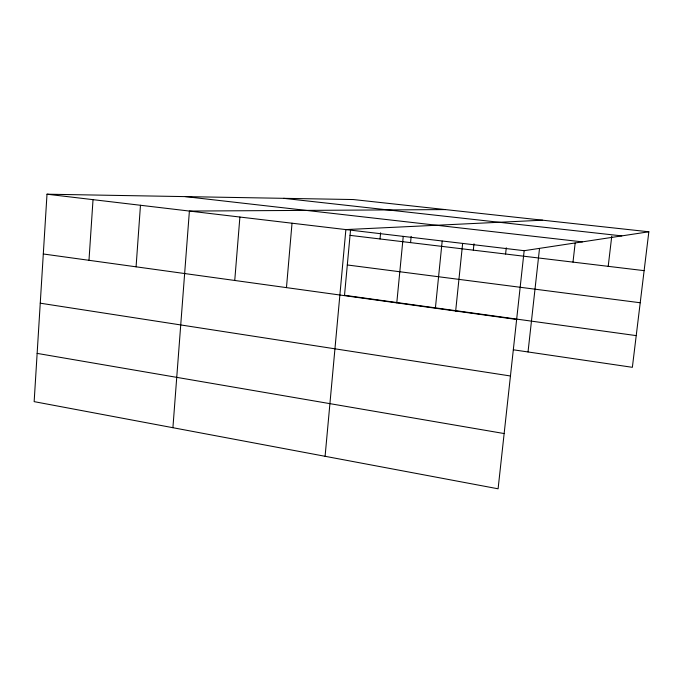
<?xml version="1.0" encoding="UTF-8"?>
<svg xmlns="http://www.w3.org/2000/svg" width="683" height="683" viewBox="0 0 683 683"><rect width="100%" height="100%" fill="white"/><g stroke="black" fill="none" stroke-linecap="round" stroke-linejoin="round"><path stroke-width="1.02" d="M648.85 231.785L353.333 199.547L47.007 194.203L34.15 401.638L498.095 488.797L524.168 250.695L648.85 231.785L632.364 367.317L513.36 349.798M88.986 260.3L93.025 199.649M136.079 266.814L140.467 205.267M172.91 427.703L189.396 211.064L445.376 209.587M234.747 280.465L239.895 217.04M286.467 287.62L292.025 223.213M325.091 456.295L345.88 229.582L542.661 220.199M350.524 230.094L344.514 295.295L636.223 335.618M380.021 238.956L380.61 232.766M396.78 302.885L403.252 236.378M410.56 242.627L411.175 236.378M435.421 307.862L442.183 241.099M455.663 311.03L462.647 243.413M473.328 250.157L473.985 243.797M505.591 254.025L506.265 247.784M528.027 351.958L539.51 248.527M572.994 262.11L575.171 243.054M608.203 266.336L611.763 236.173M283.641 198.335L621.812 235.891M185.358 196.619L582.386 241.867M47.007 194.203L524.168 250.695M350.038 235.362L644.12 270.647M347.305 264.97L640.219 302.757M43.302 253.982L516.638 319.465M40.254 303.192L510.449 375.983M37.138 353.393L504.148 433.551"/></g></svg>
